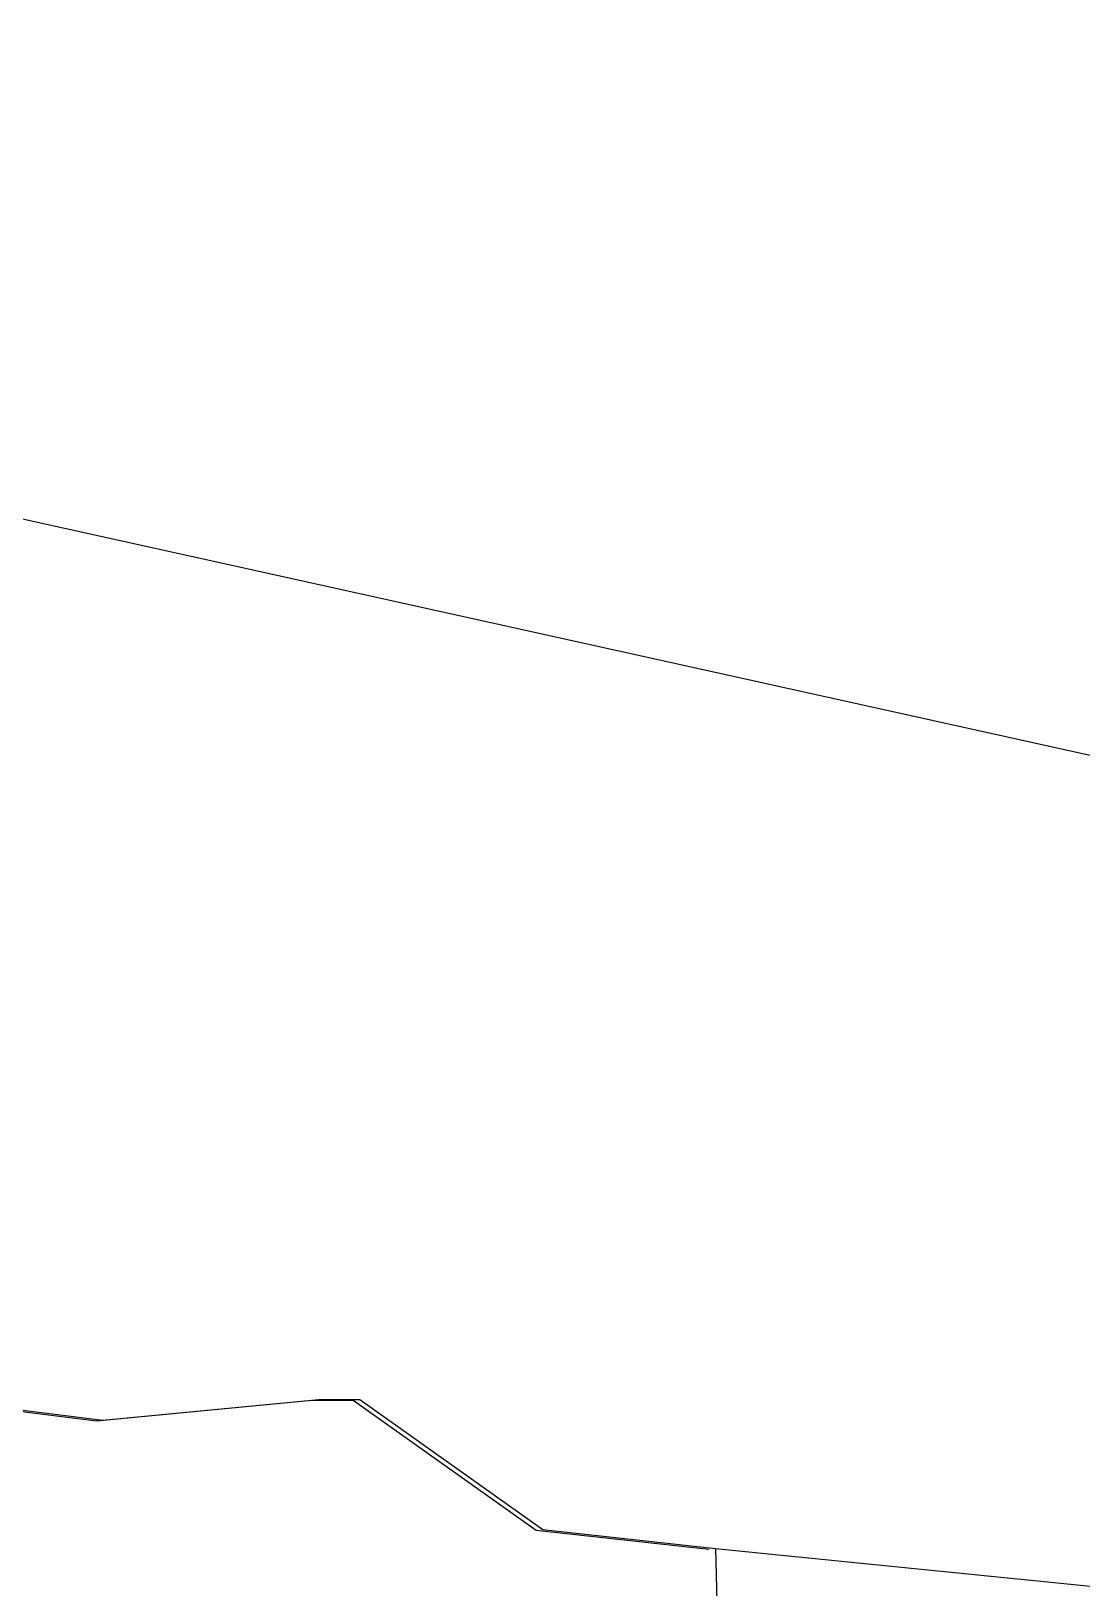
# Model space of a CAD drawing. Header units: metres. Extents: x 2 to 659295185, y -28 to 1124222152.
# Drawn here: x 654891.9 to 655167.3, y 1123739.4 to 1124147.2 of the extents above; entities that cross this region are included whole.
import ezdxf

# ---------------------------------------------------------------- set-up
doc = ezdxf.new("R2010")
doc.units = ezdxf.units.M
doc.header["$MEASUREMENT"] = 0
doc.layers.add('MANZANA', color=30, linetype='CONTINUOUS')

msp = doc.modelspace()

# ---------------------------------------------------------------- linework, layer by layer
at = {"layer": 'MANZANA'}
for points in [[(655312.7571, 1123925.7104), (654633.4405, 1124076.0099), (654308.5433, 1124147.1779)], [(655069.5758, 1123749.388), (655024.3222, 1123754.4162), (654976.3612, 1123788.453), (654965.5313, 1123788.453), (654909.0611, 1123783.0381), (654828.6104, 1123793.0944), (654762.0838, 1123829.4519), (654662.294, 1123913.7705), (654590.3525, 1123928.4682), (654517.6374, 1123943.9395), (654454.9787, 1124019.7488), (654435.6395, 1124045.2765), (654306.4542, 1124109.4823)], [(655071.278, 1123749.5657), (655026.0245, 1123754.5938), (654978.0635, 1123788.6307), (654967.2336, 1123788.6307), (654910.7634, 1123783.2157), (654830.3127, 1123793.2721), (654763.7861, 1123829.6296), (654663.9963, 1123913.9481), (654592.0548, 1123928.6459), (654519.3397, 1123944.1172), (654456.6809, 1124019.9265), (654437.3418, 1124045.4541), (654308.1565, 1124109.66)], [(655801.004, 1123589.651), (655210.5197, 1123735.6415), (655071.278, 1123749.5657), (655072.8252, 1123690.7747), (655147.0874, 1123631.9838), (655261.5749, 1123601.0412), (655297.1589, 1123560.8159), (655325.0072, 1123562.363), (655331.1958, 1123548.4389), (655428.6649, 1123520.5905), (655518.3984, 1123454.064), (655581.8307, 1123440.1398), (655640.6216, 1123379.8018), (655674.6585, 1123379.8018), (655697.8654, 1123359.6891), (655747.3735, 1123350.4063), (655790.6932, 1123376.7075), (655837.107, 1123356.5948), (655861.3068, 1123367.2744)]]:
    msp.add_lwpolyline(points, dxfattribs=at)

doc.saveas('drawing.dxf')
